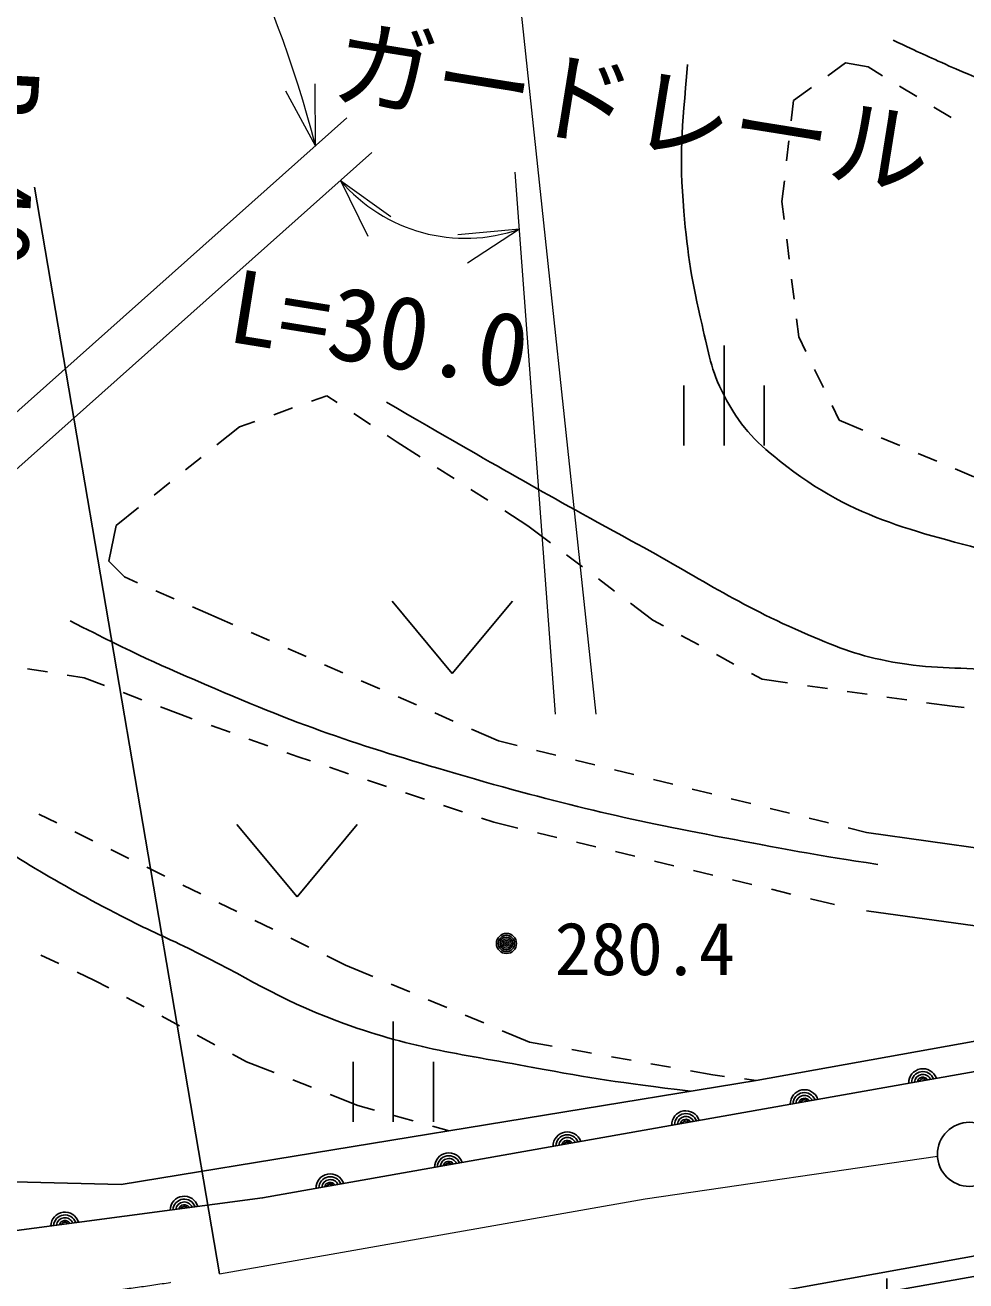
# Model space of a CAD drawing. Units: millimetres, scale not verified. Extents: x 40000 to 680000, y 20000 to 380000.
# Drawn here: x 312096 to 335540, y 290322 to 321623 of the extents above; entities that cross this region are included whole.
import ezdxf
from ezdxf.enums import TextEntityAlignment as Align

# ---------------------------------------------------------------- set-up
doc = ezdxf.new("R2010")
doc.units = ezdxf.units.MM
doc.header["$LTSCALE"] = 1000
doc.linetypes.add('CHAIN', pattern=[18.5, 12, -1.5, 3.5, -1.5])
for name, color, linetype, lineweight in [('M-BGD', 7, 'Continuous', 25), ('M-BMK', 2, 'CHAIN', 13), ('M-BMK-SRVR', 3, 'Continuous', 25), ('M-STR-HTXT', 7, 'Continuous', 13)]:
    doc.layers.add(name, color=color, linetype=linetype, lineweight=lineweight)
doc.styles.add('ＭＳ ゴシック', font='')
doc.styles.get('ＭＳ ゴシック').set_extended_font_data('MS Gothic')

msp = doc.modelspace()

# ---------------------------------------------------------------- linework, layer by layer
at = {"layer": 'M-BGD'}
for p, q in [((332542, 320684), (332096, 320362)), ((333101, 320580), (332542, 320684)), ((333462, 320360), (333101, 320580)), ((331690, 320070), (331243, 319748)), ((334316, 319840), (333889, 320100)), ((331243, 319748), (331185, 319234)), ((335170, 319319), (334743, 319579)), ((331128, 318737), (331072, 318240)), ((331016, 317743), (330957, 317228)), ((330957, 317228), (331013, 316780)), ((331074, 316284), (331135, 315788)), ((331196, 315292), (331257, 314795)), ((331318, 314299), (331373, 313851)), ((331373, 313851), (331551, 313486)), ((329514, 313641), (329514, 311141)), ((331770, 313037), (331989, 312587)), ((328514, 312641), (328514, 311141)), ((330514, 312641), (330514, 311141)), ((318292, 311912), (318763, 312080)), ((319233, 312248), (319618, 312385)), ((319618, 312385), (319868, 312220)), ((332208, 312138), (332386, 311773)), ((320285, 311943), (320701, 311667)), ((332386, 311773), (332968, 311528)), ((316876, 311158), (317436, 311606)), ((317436, 311606), (317821, 311743)), ((321118, 311390), (321368, 311225)), ((321368, 311225), (321942, 310858)), ((333429, 311334), (333890, 311141)), ((316095, 310534), (316486, 310846)), ((334351, 310947), (334812, 310753)), ((322363, 310589), (322785, 310320)), ((335273, 310560), (335734, 310366)), ((315314, 309909), (315705, 310221)), ((323206, 310051), (323628, 309782)), ((314365, 309149), (314924, 309597)), ((324049, 309513), (324624, 309146)), ((314180, 308260), (314365, 309149)), ((324624, 309146), (325185, 308722)), ((325584, 308421), (325983, 308119)), ((314572, 307868), (314180, 308260)), ((314896, 307725), (314572, 307868)), ((326382, 307818), (326781, 307517)), ((315812, 307322), (315354, 307524)), ((316593, 306979), (316269, 307121)), ((321241, 307265), (322741, 305465)), ((322741, 305465), (324241, 307265)), ((327180, 307215), (327741, 306791)), ((317268, 306683), (316593, 306979)), ((327741, 306791), (328002, 306650)), ((318184, 306282), (317726, 306483)), ((328441, 306412), (328881, 306174)), ((319100, 305881), (318642, 306081)), ((329321, 305936), (329760, 305698)), ((312653, 305500), (312159, 305577)), ((320016, 305480), (319558, 305680)), ((313567, 305357), (313147, 305422)), ((314070, 305165), (313567, 305357)), ((320932, 305078), (320474, 305279)), ((330200, 305460), (330461, 305319)), ((330461, 305319), (331097, 305228)), ((315004, 304809), (314537, 304987)), ((331592, 305157), (332087, 305087)), ((332582, 305016), (333077, 304946)), ((315974, 304439), (315471, 304631)), ((321848, 304677), (321390, 304878)), ((333572, 304875), (334067, 304805)), ((334562, 304734), (335198, 304643)), ((335198, 304643), (335498, 304610)), ((316262, 304335), (315974, 304439)), ((322764, 304276), (322306, 304477)), ((317203, 303995), (316732, 304165)), ((323896, 303780), (323222, 304076)), ((318143, 303656), (317673, 303826)), ((324354, 303666), (323896, 303780)), ((318901, 303382), (318614, 303486)), ((319205, 303281), (318901, 303382)), ((325325, 303425), (324840, 303546)), ((320154, 302964), (319679, 303123)), ((326295, 303184), (325810, 303304)), ((327266, 302942), (326780, 303063)), ((321102, 302647), (320628, 302806)), ((328236, 302701), (327751, 302822)), ((322051, 302331), (321576, 302489)), ((329207, 302460), (328721, 302581)), ((322999, 302014), (322525, 302172)), ((330177, 302219), (329692, 302339)), ((331148, 301977), (330662, 302098)), ((312441, 301956), (312890, 301735)), ((323777, 301754), (323473, 301856)), ((324375, 301609), (323777, 301754)), ((332118, 301736), (331633, 301857)), ((313338, 301514), (313787, 301293)), ((317373, 301695), (318873, 299895)), ((318873, 299895), (320373, 301695)), ((325347, 301374), (324861, 301492)), ((333061, 301502), (332603, 301616)), ((326319, 301139), (325833, 301257)), ((314235, 301072), (314684, 300852)), ((327291, 300904), (326805, 301022)), ((315133, 300631), (315581, 300410)), ((328263, 300669), (327777, 300787)), ((329235, 300434), (328749, 300552)), ((316030, 300189), (316478, 299968)), ((330207, 300199), (329721, 300317)), ((331179, 299964), (330693, 300082)), ((316927, 299747), (317375, 299526)), ((332264, 299702), (331665, 299847)), ((317824, 299305), (318273, 299085)), ((333061, 299548), (344827, 297928)), ((318721, 298864), (319170, 298643)), ((312485, 298444), (312938, 298231)), ((319618, 298422), (320079, 298195)), ((313390, 298018), (313829, 297812)), ((320079, 298195), (320760, 297910)), ((313829, 297812), (314178, 297625)), ((321221, 297717), (321682, 297523)), ((314619, 297389), (315060, 297153)), ((322143, 297330), (322605, 297137)), ((315501, 296917), (315941, 296681)), ((321271, 296785), (321271, 294285)), ((323066, 296944), (323527, 296751)), ((316382, 296444), (316823, 296208)), ((323988, 296558), (324669, 296272)), ((324669, 296272), (325228, 296173)), ((317264, 295972), (317613, 295785)), ((325720, 296085), (326212, 295997)), ((326705, 295909), (327197, 295822)), ((317613, 295785), (318301, 295515)), ((320271, 295785), (320271, 294285)), ((322271, 295785), (322271, 294285)), ((327689, 295734), (328181, 295646)), ((328674, 295558), (329233, 295458)), ((318766, 295331), (319231, 295148)), ((329233, 295458), (329525, 295420)), ((330021, 295354), (330313, 295316)), ((319697, 294965), (320384, 294694)), ((320384, 294694), (320801, 294578)), ((321283, 294445), (321765, 294311)), ((322247, 294177), (322664, 294062)), ((333572, 290377), (333572, 287877))]:
    msp.add_line(p, q, dxfattribs=at)
for points in [[(333061, 301502), (345358, 299772), (347119, 299116), (348016, 298475), (348512, 297819), (344998, 297180)], [(291873, 291544), (295264, 290354), (301156, 288823), (308745, 287588), (314765, 287711), (322496, 288728), (329056, 289735), (365736, 296364), (385665, 298214), (388336, 298212), (394229, 297275), (399485, 295193), (404486, 291670), (413425, 282336), (416181, 280448)], [(291680, 290963), (295217, 289755), (301073, 288198), (308139, 287057), (314771, 287158), (322616, 288206), (329002, 289231), (365765, 295764), (385646, 297818), (388317, 297816), (394210, 296879), (399391, 294686), (404244, 291157), (412932, 282097), (415948, 280110)], [(295116, 294643), (296557, 297141), (301817, 294563), (306813, 292914), (314490, 292722), (330313, 295316), (344827, 297928), (344998, 297180)], [(344998, 297180), (318014, 292390), (311122, 291478), (303760, 292174), (301287, 292727), (298081, 293518), (295116, 294643)]]:
    msp.add_lwpolyline(points, dxfattribs=at)
for radius in [250, 204, 159, 114, 68.2, 22.7]:
    msp.add_circle((324091, 298732), radius, dxfattribs=at)
for centre, radius, start, end in [((334469, 295256), 354, 18.8637, 181.2689), ((334469, 295256), 283, 21.0878, 179.0449), ((334469, 295256), 212, 24.8341, 175.2985), ((334469, 295256), 142, 32.5458, 167.5868), ((334469, 295256), 100, 42.8635, 157.2691), ((331516, 294732), 354, 18.8637, 181.2689), ((331516, 294732), 283, 21.0878, 179.0449), ((331516, 294732), 212, 24.8341, 175.2985), ((331516, 294732), 142, 32.5458, 167.5868), ((328562, 294208), 354, 18.8637, 181.2689), ((331516, 294732), 100, 42.8635, 157.2691), ((328562, 294208), 283, 21.0878, 179.0449), ((328562, 294208), 212, 24.8341, 175.2985), ((328562, 294208), 142, 32.5458, 167.5868), ((328562, 294208), 100, 42.8635, 157.2691), ((325608, 293683), 354, 18.8637, 181.2689), ((325608, 293683), 283, 21.0878, 179.0449), ((325608, 293683), 212, 24.8341, 175.2985), ((325608, 293683), 142, 32.5458, 167.5868), ((325608, 293683), 100, 42.8635, 157.2691), ((322654, 293159), 354, 18.8637, 181.2689), ((322654, 293159), 283, 21.0878, 179.0449), ((322654, 293159), 212, 24.8341, 175.2985), ((322654, 293159), 142, 32.5458, 167.5868), ((319700, 292635), 354, 18.8637, 181.2689), ((322654, 293159), 100, 42.8635, 157.2691), ((319700, 292635), 283, 21.0878, 179.0449), ((319700, 292635), 212, 24.8341, 175.2985), ((319700, 292635), 142, 32.5458, 167.5868), ((319700, 292635), 100, 42.8635, 157.2691), ((316062, 292077), 354, 16.3397, 178.7449), ((316062, 292077), 283, 18.5638, 176.5209), ((316062, 292077), 212, 22.3101, 172.7746), ((316062, 292077), 142, 30.0218, 165.0628), ((316062, 292077), 100, 40.3395, 154.7452), ((313088, 291683), 354, 16.3397, 178.7449), ((313088, 291683), 283, 18.5638, 176.5209), ((313088, 291683), 212, 22.3101, 172.7746), ((313088, 291683), 142, 30.0218, 165.0628), ((313088, 291683), 100, 40.3395, 154.7452)]:
    msp.add_arc(centre, radius, start, end, dxfattribs=at)
for points, knots in [([(333727, 321247), (334401, 320930), (334578, 320851), (335127, 320604), (336036, 320196), (336573, 320029), (337473, 319601), (338807, 318967), (339427, 318332), (340821, 317842), (341675, 317542), (342183, 317462), (343072, 317294), (344219, 317077), (344887, 317109), (346036, 316900), (348194, 316508), (349418, 316302), (351504, 315624), (353019, 315132), (353765, 314584), (355149, 313798), (357203, 312632), (357996, 311368), (360150, 310402), (361579, 309761), (362486, 309677), (364010, 309313), (365423, 308976), (366217, 308785), (367653, 308573), (371227, 308048), (373261, 308013), (376853, 307634), (379654, 307338), (381231, 307231), (384018, 306822), (389314, 306047), (392283, 305513), (397457, 304141), (400474, 303341), (402306, 303080), (405002, 301507), (407233, 300204), (408460, 299372), (410341, 297602), (411379, 296625), (411766, 295894), (412629, 294759), (413919, 293063), (414492, 292005), (415713, 290258), (416473, 289171), (416830, 288507), (417681, 287489), (418509, 286499), (418860, 286168), (419985, 285119)], [0, 0, 0, 0, 1, 1, 1, 2, 2, 2, 3, 3, 3, 4, 4, 4, 5, 5, 5, 6, 6, 6, 7, 7, 7, 8, 8, 8, 9, 9, 9, 10, 10, 10, 11, 11, 11, 12, 12, 12, 13, 13, 13, 14, 14, 14, 15, 15, 15, 16, 16, 16, 17, 17, 17, 18, 18, 18, 19, 19, 19, 19]), ([(328606, 320638), (328463, 318961), (328392, 318409), (328511, 316988), (328606, 315869), (328711, 315243), (328965, 314150), (329128, 313449), (329180, 313029), (329514, 312391), (329900, 311652), (330243, 311284), (330895, 310764), (332815, 309230), (334339, 309017), (336702, 308342), (340540, 307246), (342932, 308281), (346920, 308080), (353457, 307752), (357112, 307416), (363624, 306753), (366067, 306504), (367402, 306089), (369846, 305844), (375132, 305314), (378112, 305226), (383404, 304750), (385998, 304517), (387457, 304421), (390037, 304062), (392755, 303684), (394298, 303433), (396904, 302573), (398101, 302178), (398704, 301773), (399800, 301152), (401422, 300235), (402308, 299656), (403741, 298464), (405236, 297221), (405730, 296637), (407223, 294905)], [0, 0, 0, 0, 1, 1, 1, 2, 2, 2, 3, 3, 3, 4, 4, 4, 5, 5, 5, 6, 6, 6, 7, 7, 7, 8, 8, 8, 9, 9, 9, 10, 10, 10, 11, 11, 11, 12, 12, 12, 13, 13, 13, 14, 14, 14, 14]), ([(321103, 312224), (324038, 310530), (324798, 310081), (327202, 308772), (328914, 307840), (329816, 307197), (331607, 306428), (332404, 306086), (332867, 305903), (333720, 305746), (334691, 305569), (335255, 305627), (336238, 305539), (337404, 305434), (338063, 305419), (339222, 305250), (340175, 305111), (340717, 305039), (341636, 304753), (342666, 304434), (343141, 303979), (344170, 303657), (345248, 303318), (345894, 303283), (347011, 303114), (348165, 302939), (348818, 302875), (349984, 302814), (351632, 302727), (352559, 302821), (354210, 302825), (356156, 302830), (357246, 302839), (359192, 302837), (360461, 302836), (361172, 302818), (362441, 302820), (364159, 302822), (365122, 302880), (366840, 302854), (369264, 302818), (370617, 302598), (373041, 302589), (374098, 302585), (374691, 302575), (375747, 302631), (378781, 302793), (380502, 303630), (383507, 303177), (384907, 302965), (385504, 302871), (387041, 302360)], [0, 0, 0, 0, 1, 1, 1, 2, 2, 2, 3, 3, 3, 4, 4, 4, 5, 5, 5, 6, 6, 6, 7, 7, 7, 8, 8, 8, 9, 9, 9, 10, 10, 10, 11, 11, 11, 12, 12, 12, 13, 13, 13, 14, 14, 14, 15, 15, 15, 16, 16, 16, 17, 17, 17, 17]), ([(328681, 295048), (326808, 295281), (326278, 295359), (324752, 295643), (322824, 296001), (321705, 296118), (319867, 296803), (318363, 297363), (317619, 297905), (316174, 298605), (315520, 298922), (315143, 299079), (314496, 299413), (312791, 300295), (311878, 300872), (310264, 301912), (309304, 302531), (308789, 302918), (307908, 303644), (307009, 304385), (306190, 304658), (305804, 305757), (305569, 306426), (305524, 306823), (305578, 307559)], [0, 0, 0, 0, 1, 1, 1, 2, 2, 2, 3, 3, 3, 4, 4, 4, 5, 5, 5, 6, 6, 6, 7, 7, 7, 8, 8, 8, 8]), ([(313219, 306771), (314893, 305920), (315394, 305699), (316821, 305086), (319282, 304029), (320724, 303572), (323298, 302833), (325888, 302090), (327370, 301772), (330018, 301274), (331314, 301031), (331747, 300947), (333344, 300703)], [0, 0, 0, 0, 1, 1, 1, 2, 2, 2, 3, 3, 3, 4, 4, 4, 4]), ([(286447, 295909), (286467, 295240), (286471, 295061), (286509, 294518), (286541, 294051), (286614, 293792), (286615, 293323), (286619, 292162), (286521, 291511), (286344, 290363), (286169, 289225), (285707, 288633), (285720, 287481), (285725, 287054), (285728, 286766), (285975, 286418), (286225, 286067), (286539, 286048), (286872, 285776), (287449, 285305), (287723, 284984), (288299, 284513), (289857, 283238), (290596, 282271), (292416, 281410), (293518, 280889), (294208, 280764), (295386, 280451), (296576, 280135), (297249, 279918), (298478, 279837), (302163, 279594), (304241, 279937), (307933, 279872), (308365, 279864), (308604, 279813), (309035, 279786), (310392, 279702), (311158, 279733), (312512, 279614), (315405, 279359), (317014, 279093), (319896, 278730), (321667, 278507), (322643, 278222), (324425, 278121), (325990, 278033), (326862, 278344), (328411, 278584), (328876, 278657), (329138, 278698), (329598, 278795), (335427, 280032), (338660, 280873), (344483, 282134), (346362, 282541), (347426, 282715), (349317, 283063), (353543, 283839), (355928, 284174), (360173, 284835), (362272, 285162), (363446, 285364), (365558, 285594), (369022, 285972), (370984, 285970), (374468, 286032), (376619, 286070), (377852, 286277), (379974, 285923), (381837, 285612), (382918, 285494), (384680, 284817), (385201, 284616), (385455, 284418), (385932, 284126), (386477, 283794), (386656, 283657), (387277, 283198)], [0, 0, 0, 0, 1, 1, 1, 2, 2, 2, 3, 3, 3, 4, 4, 4, 5, 5, 5, 6, 6, 6, 7, 7, 7, 8, 8, 8, 9, 9, 9, 10, 10, 10, 11, 11, 11, 12, 12, 12, 13, 13, 13, 14, 14, 14, 15, 15, 15, 16, 16, 16, 17, 17, 17, 18, 18, 18, 19, 19, 19, 20, 20, 20, 21, 21, 21, 22, 22, 22, 23, 23, 23, 24, 24, 24, 25, 25, 25, 26, 26, 26, 26])]:
    msp.add_open_spline(points, degree=3, knots=knots, dxfattribs=at)
at = {"layer": 'M-BMK'}
msp.add_lwpolyline([(316936, 290499), (327546, 292370), (334831, 293434)], dxfattribs=at)
msp.add_arc((309891, 327016), 37190, 260.5371, 280.9191, dxfattribs=at)
at = {"layer": 'M-BMK-SRVR'}
msp.add_line((312331, 317585), (316936, 290499), dxfattribs=at)
msp.add_circle((335630, 293475), 800, dxfattribs=at)
at = {"layer": 'M-STR-HTXT'}
for p, q in [((326325, 304450), (322459, 340731)), ((319330, 318613), (318594, 319973)), ((319330, 318613), (319320, 320159)), ((300287, 301646), (320114, 319312)), ((300909, 300783), (320736, 318449)), ((319953, 317752), (320638, 316365)), ((319953, 317752), (321210, 316851)), ((325317, 304450), (324309, 317957)), ((324415, 316539), (322875, 316398)), ((324415, 316539), (323123, 315690))]:
    msp.add_line(p, q, dxfattribs=at)
for centre, radius, start, end in [((290990, 311341), 29258, 14.3912, 63.1225), ((323068, 320395), 4085, 220.3211, 289.2601)]:
    msp.add_arc(centre, radius, start, end, dxfattribs=at)

# ---------------------------------------------------------------- texts
at = {"layer": 'M-BGD', "style": 'ＭＳ ゴシック'}
msp.add_text('280.4', height=1320, dxfattribs=at).set_placement((325294, 297546), align=Align.BOTTOM_LEFT)
at = {"layer": 'M-BMK-SRVR', "style": 'ＭＳ ゴシック'}
msp.add_text('R=40', height=1833, rotation=267.032, dxfattribs=at).set_placement((311545, 320550), align=Align.MIDDLE_LEFT)
at = {"layer": 'M-STR-HTXT', "style": 'ＭＳ ゴシック'}
for s, p in [('ガードレール', (327006, 318119)), (' L=30.0', (320078, 312706))]:
    msp.add_text(s, height=1833, rotation=350.885, dxfattribs=at).set_placement(p, align=Align.BOTTOM_CENTER)

doc.saveas('drawing.dxf')
